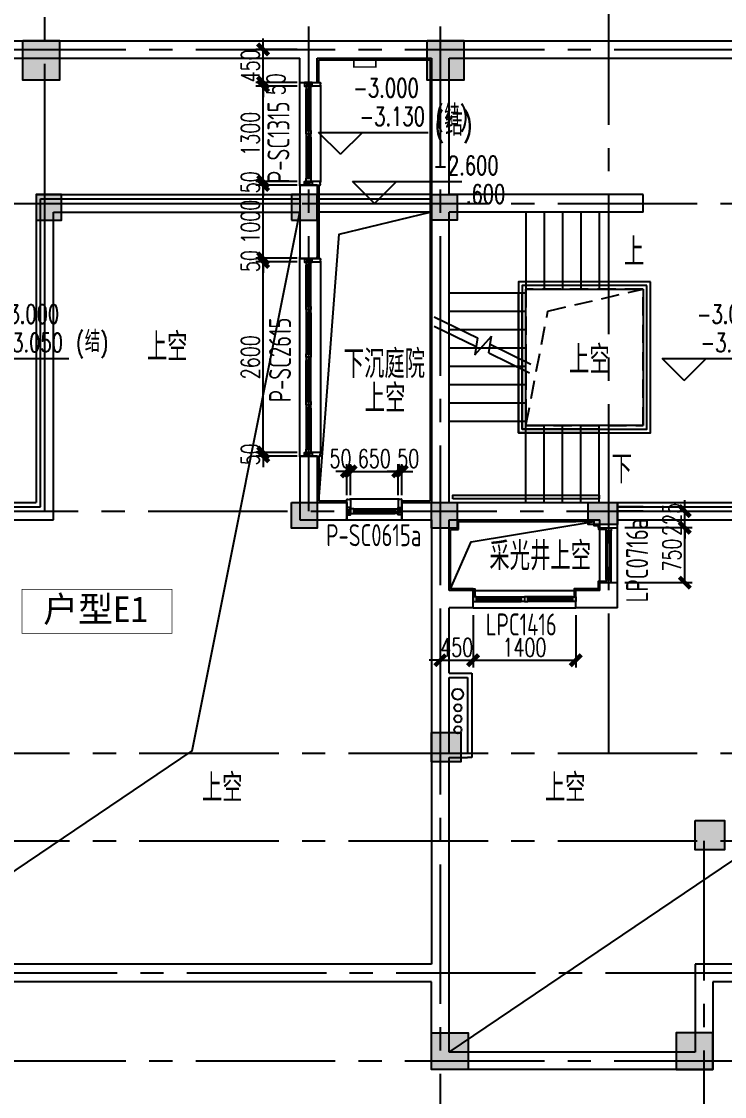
# Model space of a CAD drawing. Extents: x 296441 to 853063, y 459050 to 1117990.
# Drawn here: x 652780 to 662380, y 804051 to 818719 of the extents above; entities that cross this region are included whole.
import ezdxf
from ezdxf.enums import TextEntityAlignment as Align

# ---------------------------------------------------------------- set-up
doc = ezdxf.new("R2010")
doc.units = 0
doc.header["$LTSCALE"] = 1000
for name, pattern in [('14-GRID$0$CENTER2', [28.575, 19.05, -3.175, 3.175, -3.175]), ('dianti-BM01$0$HIDDEN', [0.375, 0.25, -0.125]), ('E1-BM01$0$HIDDEN', [0.375, 0.25, -0.125])]:
    doc.linetypes.add(name, pattern=pattern)
for name, color, linetype in [('0-COL', 50, 'Continuous'), ('0-COL-H1', 170, 'Continuous'), ('14-GRID$0$G-GRID', 9, '14-GRID$0$CENTER2'), ('14-name$0$A-ANNO-IDEN', 2, 'Continuous'), ('20-BM01-P$0$G-XREF', 2, 'Continuous'), ('dianti-BM01$0$A-ANNO-SYMB', 6, 'Continuous'), ('dianti-BM01$0$A-HOLE', 211, 'Continuous'), ('dianti-BM01$0$A-HRAL', 5, 'Continuous'), ('dianti-BM01$0$A-STRS', 4, 'Continuous'), ('DIM_ELEV', 3, 'Continuous'), ('DIM_SYMB', 3, 'Continuous'), ('DZ-PLAN-MAIN-FL01$0$A-WIND-IDEN', 33, 'Continuous'), ('DZ-TEXT-FL01$0$A-ROOM-IDEN', 4, 'Continuous'), ('E1-BM01$0$A-ANNO-SYMB', 6, 'Continuous'), ('E1-BM01$0$A-HOLE', 211, 'Continuous'), ('E1-BM01$0$A-HRAL', 5, 'Continuous'), ('E1-BM01$0$A-OVLK', 140, 'Continuous'), ('E1-BM01$0$A-SECT-WIND', 155, 'Continuous'), ('E1-BM01$0$A-SECT-WOOD', 17, 'Continuous'), ('E1-BM01$0$A-WALL', 1, 'Continuous'), ('E1-BM01$0$A-WALL-FNSH', 6, 'Continuous'), ('E1-BM01$0$G-XREF', 2, 'Continuous'), ('E1-BS01-18-19$0$A-OVLK', 140, 'Continuous'), ('E1-BS01-18-19$0$A-SECT-WIND', 155, 'Continuous'), ('E1-BS01-18-19$0$A-SECT-WOOD', 17, 'Continuous'), ('E1-BS01-18-19$0$A-WALL-FNSH', 6, 'Continuous'), ('menchuangtao1$0$A-DETL-STONE', 42, 'Continuous'), ('menchuangtao1$0$A-WALL', 1, 'Continuous'), ('menchuangtao1$0$A_CUR_FRAME', 112, 'Continuous'), ('PUB_DIM', 3, 'Continuous'), ('PUB_TEXT', 7, 'Continuous'), ('WALL', 242, 'Continuous'), ('WALL-TYPE-D-2$0$A-ELEV-MEDM-HEVY', 2, 'Continuous'), ('ZT1_Dim---标注---PM、LM、DY、JD', 252, 'Continuous')]:
    doc.layers.add(name, color=color, linetype=linetype)
doc.layers.add('E1-BS01-18-19$0$ENTR-DETL-P$0$A-ANNO-NPLT', color=215, linetype='Continuous', plot=False)
doc.layers.add('noprint', color=215, linetype='Continuous', plot=False)
doc.styles.add('14-name$0$GOA_03_黑体_1.00', font='simhei.ttf')
doc.styles.add('14-name$0$GOA_04_COMPLEX_1.00', font='complex.shx')
doc.styles.add('_TCH_DIM', font='SIMPLEX', dxfattribs={"bigfont": 'GBCBIG'})
doc.styles.get("Standard").update_dxf_attribs({"font": 'gbenor.shx', "bigfont": 'gbcbig.shx'})
doc.styles.add('ZT-DIMSTYLE', font='ROMANS.shx', dxfattribs={"width": 0.7, "bigfont": 'CHINESE.shx'})
doc.dimstyles.new('ZT-DIM100', dxfattribs={"dimscale": 100, "dimtxt": 2.5, "dimasz": 1.5, "dimexe": 1, "dimexo": 1, "dimgap": 0.5, "dimtad": 1, "dimdec": 0, "dimdsep": 46, "dimtxsty": 'ZT-DIMSTYLE', "dimblk": 'ARCHTICK', "dimcen": 2.5, "dimclrd": 175, "dimclre": 175, "dimclrt": 7, "dimazin": 2, "dimtfac": 1, "dimtix": 1, "dimtmove": 2, "dimatfit": 3, "dimfxl": 0, "dimarcsym": 0})

# ---------------------------------------------------------------- blocks, each defined once
blk = doc.blocks.new('menchuangtao1')
at = {"layer": 'menchuangtao1$0$A-DETL-STONE'}
blk.add_lwpolyline([(-10, -52), (-10, -159, -0.471625), (-15, -162, -0.528396), (-19, -165, 0.241692), (-51, -165, -0.528396), (-55, -162, -0.471625), (-60, -159), (-60, -52)], format="xyb", close=True, dxfattribs=at)
at = {"layer": 'menchuangtao1$0$A-WALL'}
for p, q in [((-10, 120), (-10, -120)), ((-10, 120), (10, 120)), ((-10, -120), (10, -120))]:
    blk.add_line(p, q, dxfattribs=at)
at = {"layer": 'menchuangtao1$0$A_CUR_FRAME'}
for p, q in [((-60, -52), (-10, 52)), ((-60, 52), (-10, -52))]:
    blk.add_line(p, q, dxfattribs=at)
blk.add_lwpolyline([(-10, -52), (-10, 52), (-60, 52), (-60, -52)], close=True, dxfattribs=at)
blk = doc.blocks.new('*U1877')
at = {"layer": 'E1-BM01$0$A-SECT-WIND'}
for p, q in [((45, 32.5), (605, 32.5)), ((60, 15), (590, 15)), ((45, -32.5), (605, -32.5)), ((60, -15), (590, -15))]:
    blk.add_line(p, q, dxfattribs=at)
at = {"layer": 'E1-BM01$0$A-SECT-WOOD'}
for points in [[(0, 32.5), (45, 32.5), (45, -32.5), (0, -32.5)], [(60, 15), (60, -15), (45, -15), (45, 15)], [(590, 15), (590, -15), (605, -15), (605, 15)], [(650, 32.5), (605, 32.5), (605, -32.5), (650, -32.5)]]:
    blk.add_lwpolyline(points, close=True, dxfattribs=at)
blk = doc.blocks.new('*U1878')
at = {"layer": 'E1-BS01-18-19$0$A-SECT-WIND'}
for p, q in [((45, 32.5), (655, 32.5)), ((60, 15), (640, 15)), ((45, -32.5), (655, -32.5)), ((60, -15), (640, -15))]:
    blk.add_line(p, q, dxfattribs=at)
at = {"layer": 'E1-BS01-18-19$0$A-SECT-WOOD'}
for points in [[(0, 32.5), (45, 32.5), (45, -32.5), (0, -32.5)], [(60, 15), (60, -15), (45, -15), (45, 15)], [(640, 15), (640, -15), (655, -15), (655, 15)], [(700, 32.5), (655, 32.5), (655, -32.5), (700, -32.5)]]:
    blk.add_lwpolyline(points, close=True, dxfattribs=at)
blk = doc.blocks.new('*U432')
at = {"layer": 'E1-BS01-18-19$0$A-SECT-WIND'}
for p, q in [((45, 32.5), (705, 32.5)), ((60, 15), (690, 15)), ((45, -32.5), (705, -32.5)), ((60, -15), (690, -15))]:
    blk.add_line(p, q, dxfattribs=at)
at = {"layer": 'E1-BS01-18-19$0$A-SECT-WOOD'}
for points in [[(0, 32.5), (45, 32.5), (45, -32.5), (0, -32.5)], [(60, 15), (60, -15), (45, -15), (45, 15)], [(690, 15), (690, -15), (705, -15), (705, 15)], [(750, 32.5), (705, 32.5), (705, -32.5), (750, -32.5)]]:
    blk.add_lwpolyline(points, close=True, dxfattribs=at)
blk = doc.blocks.new('16#地下夹层')
at = {"layer": 'dianti-BM01$0$A-ANNO-SYMB'}
for p, q in [((-82, 10154), (507, 9865)), ((-82, 10026), (489, 9746)), ((472, 9632), (698, 9888)), ((507, 9865), (472, 9632)), ((664, 9660), (698, 9888)), ((682, 9779), (1238, 9506)), ((664, 9660), (1220, 9387))]:
    blk.add_line(p, q, dxfattribs=at)
at = {"layer": 'dianti-BM01$0$A-HOLE', "linetype": 'dianti-BM01$0$HIDDEN'}
blk.add_lwpolyline([(2770, 10530), (1170, 10530), (1170, 8670), (2770, 8670)], close=True, dxfattribs=at)
blk.add_lwpolyline([(1170, 8670), (1470, 10230), (2770, 10530)], dxfattribs=at)
at = {"layer": 'dianti-BM01$0$A-HRAL'}
for points in [[(2870, 10630), (1070, 10630), (1070, 8570), (2870, 8570)], [(2820, 10580), (1120, 10580), (1120, 8620), (2820, 8620)]]:
    blk.add_lwpolyline(points, close=True, dxfattribs=at)
for points in [[(2170, 8570), (1070, 8570), (1070, 10460)], [(2170, 8620), (1120, 8620), (1120, 10460)], [(170, 7670), (170, 7720), (2170, 7720), (2170, 7670), (170, 7670)]]:
    blk.add_lwpolyline(points, dxfattribs=at)
at = {"layer": 'dianti-BM01$0$A-STRS', "ltscale": 0.1}
for p, q in [((1170, 11580), (1170, 10530)), ((1420, 11580), (1420, 10530)), ((1670, 11580), (1670, 10530)), ((1920, 11580), (1920, 10530)), ((2170, 11580), (2170, 10530)), ((1170, 10475), (120, 10475)), ((1170, 10225), (120, 10225)), ((1170, 9975), (120, 9975)), ((1170, 9725), (120, 9725)), ((1170, 9475), (120, 9475)), ((1170, 9225), (120, 9225)), ((1170, 8975), (120, 8975)), ((1170, 8725), (120, 8725)), ((1170, 7620), (1170, 8670)), ((1420, 7620), (1420, 8670)), ((1670, 7620), (1670, 8670)), ((1920, 7620), (1920, 8670)), ((2170, 7620), (2170, 8670))]:
    blk.add_line(p, q, dxfattribs=at)
blk.add_lwpolyline([(2170, 8670), (1170, 8670), (1170, 10460)], dxfattribs=at)
at = {"layer": 'DIM_SYMB'}
for points in [[(2418, 11055, 0, 0, 0), (645, 11055, 0, 0, 0), (645, 10275, 80, 0, 0), (645, 9975, 0, 0, 0)], [(2170, 8145, 0, 0, 0), (645, 8145, 0, 0, 0), (645, 9175, 80, 0, 0), (645, 9475, 0, 0, 0)]]:
    blk.add_lwpolyline(points, format="xyseb", dxfattribs=at)
at = {"layer": 'E1-BM01$0$A-ANNO-SYMB'}
for p, q in [((-82, 10154), (507, 9865)), ((-82, 10026), (489, 9746)), ((472, 9632), (698, 9888)), ((507, 9865), (472, 9632)), ((664, 9660), (698, 9888)), ((682, 9779), (1238, 9506)), ((664, 9660), (1220, 9387))]:
    blk.add_line(p, q, dxfattribs=at)
at = {"layer": 'E1-BM01$0$A-HOLE'}
for points in [[(120, 120), (6211, 4229), (7680, 11580)], [(7940, 7640), (8220, 11280), (9460, 11580)], [(140, 6440), (420, 7080), (2100, 7360)]]:
    blk.add_lwpolyline(points, dxfattribs=at)
at = {"layer": 'E1-BM01$0$A-HRAL'}
for p, q in [((4140, 7560), (4140, 11760)), ((4140, 11760), (7684, 11760)), ((4200, 11700), (7684, 11700)), ((4200, 7500), (4200, 11700)), ((2420, 7560), (4140, 7560)), ((2770, 7560), (2420, 7560)), ((2770, 7500), (2420, 7500)), ((2420, 7500), (4200, 7500))]:
    blk.add_line(p, q, dxfattribs=at)
for points in [[(7920, 11760), (9480, 11760)], [(7920, 11700), (9480, 11700)]]:
    blk.add_lwpolyline(points, dxfattribs=at)
at = {"layer": 'E1-BM01$0$A-OVLK'}
for p, q in [((7680, 11940), (7680, 13360)), ((7965, 13308), (7965, 11992)), ((4080, 11820), (4080, 7620)), ((4080, 11820), (7684, 11820)), ((4320, 11580), (7684, 11580)), ((4320, 7380), (4320, 11580)), ((7680, 8240), (7680, 10960)), ((7965, 10908), (7965, 8292)), ((9033, 7665), (8367, 7665)), ((2420, 7380), (4320, 7380)), ((8315, 7380), (9085, 7380))]:
    blk.add_line(p, q, dxfattribs=at)
at = {"layer": 'E1-BM01$0$A-OVLK', "linetype": 'E1-BM01$0$HIDDEN', "ltscale": 10}
for p, q in [((1170, 8670), (1170, 10530)), ((1170, 10530), (2770, 10530)), ((2770, 10530), (2770, 9050)), ((2770, 9050), (2770, 8670)), ((2770, 8670), (1170, 8670))]:
    blk.add_line(p, q, dxfattribs=at)
at = {"layer": 'E1-BM01$0$A-OVLK'}
for points in [[(9480, 11820), (7920, 11820)], [(9480, 11580), (7920, 11580)], [(2420, 7620), (4080, 7620)]]:
    blk.add_lwpolyline(points, dxfattribs=at)
at = {"layer": 'E1-BM01$0$A-WALL'}
for p, q in [((0, 13920), (9600, 13920)), ((120, 13680), (7680, 13680)), ((120, 11820), (120, 13680)), ((7920, 13680), (9480, 13680)), ((9480, 13680), (9480, 7620)), ((120, 7620), (120, 11580)), ((120, 6420), (120, 7380)), ((9480, 7380), (9480, 1320)), ((120, 5290), (120, 6180)), ((120, 4200), (120, 5230)), ((120, 120), (120, 4140)), ((9480, 1320), (3480, 1320)), ((3480, 1320), (3480, 120)), ((9480, 1320), (8910, 1320)), ((-120, -120), (-120, 1080)), ((9480, 1080), (3720, 1080)), ((3720, 1080), (3720, -120)), ((3480, 120), (120, 120)), ((3720, -120), (-120, -120))]:
    blk.add_line(p, q, dxfattribs=at)
at = {"layer": 'E1-BM01$0$A-WALL-FNSH'}
for p, q in [((7940, 13660), (9460, 13660)), ((7940, 13350), (7940, 13660)), ((7940, 13660), (9460, 13660)), ((9460, 13660), (9460, 7640)), ((9460, 13660), (9460, 7640)), ((7940, 11950), (7940, 10950)), ((7940, 8250), (7940, 7640)), ((7940, 7640), (8325, 7640)), ((9075, 7640), (9460, 7640)), ((250, 7250), (250, 7360)), ((250, 7360), (1850, 7360)), ((140, 6440), (140, 7250)), ((140, 7250), (250, 7250)), ((2160, 7275), (2160, 7300)), ((2160, 6440), (2160, 6525)), ((450, 6440), (140, 6440)), ((2160, 6440), (1850, 6440))]:
    blk.add_line(p, q, dxfattribs=at)
blk.add_lwpolyline([(2160, 7275), (2160, 7300), (2100, 7300), (2100, 7360), (1850, 7360)], dxfattribs=at)
at = {"layer": 'E1-BM01$0$G-XREF', "const_width": 20}
blk.add_lwpolyline([(8420, 13660), (8420, 13560), (8720, 13560), (8720, 13660)], dxfattribs=at)
at = {"layer": 'E1-BS01-18-19$0$A-OVLK'}
for p, q in [((2180, 6515), (2180, 7285)), ((2420, 6515), (2420, 7285)), ((450, 6420), (1850, 6420)), ((450, 6180), (1850, 6180))]:
    blk.add_line(p, q, dxfattribs=at)
at = {"layer": 'E1-BS01-18-19$0$A-WALL-FNSH'}
for points in [[(2160, 7275), (2160, 7255), (2268, 7255)], [(2160, 6525), (2160, 6545), (2268, 6545)], [(450, 6440), (470, 6440), (470, 6333)], [(1850, 6440), (1830, 6440), (1830, 6333)]]:
    blk.add_lwpolyline(points, dxfattribs=at)
at = {"layer": 'E1-BS01-18-19$0$ENTR-DETL-P$0$A-ANNO-NPLT'}
for centre, radius in [((239, 5003), 75), ((241, 4817), 50), ((241, 4667), 50), ((241, 4517), 50)]:
    blk.add_circle(centre, radius, dxfattribs=at)
at = {"layer": 'WALL'}
for p, q in [((7680, 13350), (7680, 13680)), ((7920, 13350), (7920, 13680)), ((7680, 13350), (7920, 13350)), ((7680, 11950), (7680, 10950)), ((7920, 11950), (7680, 11950)), ((7920, 11950), (7920, 10950)), ((2770, 11820), (120, 11820)), ((2770, 11580), (2770, 11820)), ((2770, 11580), (120, 11580)), ((7920, 10950), (7680, 10950)), ((7680, 8250), (7680, 7380)), ((7920, 8250), (7680, 8250)), ((7920, 8250), (7920, 7620)), ((120, 7620), (450, 7620)), ((450, 7620), (1850, 7620)), ((1850, 7620), (2420, 7620)), ((2420, 7275), (2420, 7620)), ((7920, 7620), (8325, 7620)), ((8325, 7620), (8325, 7380)), ((9075, 7620), (9480, 7620)), ((9075, 7620), (9075, 7380)), ((120, 7380), (450, 7380)), ((450, 7380), (1850, 7380)), ((1850, 7380), (2180, 7380)), ((2180, 7275), (2180, 7380)), ((7680, 7380), (8325, 7380)), ((9075, 7380), (9480, 7380)), ((2180, 7275), (2420, 7275)), ((2180, 6420), (2180, 6525)), ((2180, 6525), (2420, 6525)), ((2420, 6180), (2420, 6525)), ((450, 6420), (120, 6420)), ((450, 6180), (450, 6420)), ((2180, 6420), (1850, 6420)), ((1850, 6180), (1850, 6420)), ((450, 6180), (120, 6180)), ((2420, 6180), (1850, 6180)), ((120, 5290), (430, 5290)), ((430, 5290), (430, 4170)), ((120, 5230), (370, 5230)), ((370, 5230), (370, 4200)), ((120, 4200), (370, 4200)), ((120, 4140), (370, 4140)), ((370, 4140), (370, 4140)), ((430, 4140), (370, 4140)), ((430, 4170), (430, 4140))]:
    blk.add_line(p, q, dxfattribs=at)
at = {"extrusion": (0, 0, -1), "xscale": -1, "zscale": -1}
for name, p, rotation in [('*U1877', (-7800, 12650), 270), ('*U1877', (-7800, 10250), 270), ('*U1877', (-7800, 8950), 270), ('*U1878', (-1850, 6300), 180)]:
    blk.add_blockref(name, p, dxfattribs=dict(at, rotation=rotation))
at = {"xscale": -1}
for name, p, rotation in [('*U1877', (7800, 12650), 90), ('*U1877', (7800, 10250), 90), ('*U1877', (7800, 8950), 90), ('*U1877', (8375, 7500), 180), ('*U432', (2300, 6525), 270), ('*U1878', (450, 6300), 180)]:
    blk.add_blockref(name, p, dxfattribs=dict(at, rotation=rotation))
at = {"layer": 'E1-BM01$0$G-XREF', "extrusion": (0, 0, -1), "xscale": -1, "zscale": -1}
for p, rotation in [((-7800, 13360), 270), ((-7800, 10960), 270), ((-8315, 7500), 180)]:
    blk.add_blockref('menchuangtao1', p, dxfattribs=dict(at, rotation=rotation))
at = {"layer": 'E1-BM01$0$G-XREF', "xscale": -1}
for p, rotation in [((7800, 11940), 90), ((7800, 8240), 90), ((9085, 7500), 180)]:
    blk.add_blockref('menchuangtao1', p, dxfattribs=dict(at, rotation=rotation))
blk = doc.blocks.new('RRRC')
at = {"layer": 'DIM_ELEV'}
for p, q in [((867522, 170862), (867222, 171162)), ((867222, 171162), (868718, 171162)), ((867522, 170862), (867822, 171162)), ((867983, 170193), (867683, 170493)), ((867683, 170493), (869179, 170493)), ((867983, 170193), (868283, 170493)), ((862613, 167775), (862313, 168075)), ((862313, 168075), (863809, 168075)), ((862613, 167775), (862913, 168075))]:
    blk.add_line(p, q, dxfattribs=at)
at = {"layer": 'DZ-PLAN-MAIN-FL01$0$A-WIND-IDEN', "color": 2, "width": 0.8}
for s, p in [('P-SC1315', (866823, 170470)), ('P-SC2615', (866845, 167479))]:
    blk.add_text(s, height=300, rotation=90, dxfattribs=at).set_placement(p)
at = {"layer": 'DZ-PLAN-MAIN-FL01$0$A-WIND-IDEN', "width": 0.8}
blk.add_text('LPC0716a', height=300, rotation=90, dxfattribs=at).set_placement((862121, 164749))
at = {"layer": 'DZ-PLAN-MAIN-FL01$0$A-WIND-IDEN', "color": 2, "width": 0.8}
blk.add_text('P-SC0615a', height=300, dxfattribs=at).set_placement((867325, 165515))
at = {"layer": 'DZ-PLAN-MAIN-FL01$0$A-WIND-IDEN', "width": 0.8}
blk.add_text('LPC1416', height=300, dxfattribs=at).set_placement((859904, 164297))
at = {"layer": 'DZ-TEXT-FL01$0$A-ROOM-IDEN', "style": '_TCH_DIM'}
for s, height, p in [('上', 386, (861790, 169338)), ('上空', 385.8, (864876, 168042)), ('下沉庭院', 385.8, (867564, 167808)), ('下', 386, (861622, 166374)), ('采光井上空', 385.8, (859953, 165188)), ('上空', 385.8, (860711, 162025)), ('上空', 385.8, (865627, 162025))]:
    blk.add_text(s, height=height, dxfattribs=at).set_placement(p)
at = {"layer": 'DZ-TEXT-FL01$0$A-ROOM-IDEN'}
blk.add_text('上空', height=385.8, dxfattribs=at).set_placement((861040, 167867))
at = {"layer": 'PUB_TEXT', "style": '_TCH_DIM', "width": 0.705882}
for s, p in [('-3.000', (867694, 171642)), ('-3.130', (867779, 171252)), ('(', (868818, 171252)), (')', (869149, 171252)), ('-2.600', (868785, 170583)), ('.600', (869231, 170193)), ('-3.000', (862785, 168555)), ('-3.050', (862836, 168165)), ('(', (863909, 168165)), (')', (864240, 168165))]:
    blk.add_text(s, height=255, dxfattribs=at).set_placement(p)
at = {"layer": 'PUB_TEXT', "style": '_TCH_DIM'}
for p in [(868938, 171252), (864029, 168165)]:
    blk.add_text('结', height=289, dxfattribs=at).set_placement(p)
blk = doc.blocks.new('*U2129')
at = {"const_width": 10}
blk.add_lwpolyline([(-1025, 0), (1025, 0), (1025, -600), (-1025, -600)], close=True, dxfattribs=at)
at = {"style": '14-name$0$GOA_04_COMPLEX_1.00', "width": 0.8}
blk.add_attdef('房间编号', text='', height=300, dxfattribs=at).set_placement((-532, -481), align=Align.CENTER)
blk = doc.blocks.new('WERC')
at = {"layer": 'dianti-BM01$0$A-ANNO-SYMB'}
for p, q in [((801537, -439605), (802125, -439893)), ((801537, -439733), (802108, -440012))]:
    blk.add_line(p, q, dxfattribs=at)
at = {"layer": '14-name$0$A-ANNO-IDEN'}
ref = blk.add_blockref('*U2129', (796931, -443324), dxfattribs=dict(at, xscale=-1))
ref.add_attrib('房间编号', '户型E1', dxfattribs={"layer": '0', "height": 350, "style": '14-name$0$GOA_03_黑体_1.00'}).set_placement((796912, -443770), align=Align.CENTER)
blk = doc.blocks.new('20B夹层柱子')
at = {"layer": '0-COL'}
for points in [[(1225585, -435838), (1226085, -435838), (1226085, -436378), (1225585, -436378)], [(1231105, -435838), (1231605, -435838), (1231605, -436378), (1231105, -436378)], [(1231165, -445278), (1231565, -445278), (1231565, -445678), (1231165, -445678)]]:
    blk.add_lwpolyline(points, close=True, dxfattribs=at)
at = {"layer": '0-COL', "color": 6}
for points in [[(1225765, -438288), (1226115, -438288), (1226115, -437938), (1225765, -437938)], [(1229255, -438288), (1229605, -438288), (1229605, -437938), (1229255, -437938)], [(1231165, -437938), (1231515, -437938), (1231515, -438288), (1231165, -438288)], [(1229255, -442138), (1229605, -442138), (1229605, -442488), (1229255, -442488)], [(1231165, -442138), (1231515, -442138), (1231515, -442488), (1231165, -442488)]]:
    blk.add_lwpolyline(points, close=True, dxfattribs=at)
at = {"layer": '0-COL', "color": 6, "elevation": 0}
for points in [[(1231165, -437938), (1231515, -437938), (1231515, -438288), (1231165, -438288)], [(1231165, -442138), (1231515, -442138), (1231515, -442488), (1231165, -442488)]]:
    blk.add_lwpolyline(points, close=True, dxfattribs=at)
at = {"layer": '0-COL', "elevation": 0}
for points in [[(1233305, -442138), (1233705, -442138), (1233705, -442438), (1233305, -442438)], [(1231165, -445278), (1231565, -445278), (1231565, -445678), (1231165, -445678)], [(1234765, -446478), (1235165, -446478), (1235165, -446878), (1234765, -446878)], [(1231405, -449378), (1231405, -449378), (1231665, -449378), (1231665, -449878), (1231165, -449878), (1231165, -449378)], [(1234765, -449378), (1234765, -449378), (1234505, -449378), (1234505, -449878), (1235005, -449878), (1235005, -449378)]]:
    blk.add_lwpolyline(points, close=True, dxfattribs=at)
at = {"layer": '0-COL-H1', "color": 254}
for points in [[(1226085, -436378), (1226085, -435838), (1225585, -436378), (1225585, -435838)], [(1231605, -436378), (1231605, -435838), (1231105, -436378), (1231105, -435838)], [(1226115, -437938), (1226115, -438288), (1225765, -437938), (1225765, -438288)], [(1229605, -437938), (1229605, -438288), (1229255, -437938), (1229255, -438288)], [(1231515, -438288), (1231515, -437938), (1231165, -438288), (1231165, -437938)], [(1231515, -438288, 0), (1231515, -437938, 0), (1231165, -438288, 0), (1231165, -437938, 0)], [(1229605, -442488), (1229605, -442138), (1229255, -442488), (1229255, -442138)], [(1231515, -442488), (1231515, -442138), (1231165, -442488), (1231165, -442138)], [(1231515, -442488, 0), (1231515, -442138, 0), (1231165, -442488, 0), (1231165, -442138, 0)], [(1233705, -442438, 0), (1233705, -442138, 0), (1233305, -442438, 0), (1233305, -442138, 0)], [(1231565, -445678), (1231565, -445278), (1231165, -445678), (1231165, -445278)], [(1231565, -445678, 0), (1231565, -445278, 0), (1231165, -445678, 0), (1231165, -445278, 0)], [(1235165, -446878, 0), (1235165, -446478, 0), (1234765, -446878, 0), (1234765, -446478, 0)], [(1231405, -449378, 0), (1231165, -449378, 0), (1231405, -449378, 0), (1231165, -449878, 0)], [(1231405, -449378, 0), (1231165, -449878, 0), (1231665, -449378, 0), (1231665, -449878, 0)], [(1234765, -449378, 0), (1235005, -449878, 0), (1234505, -449378, 0), (1234505, -449878, 0)], [(1234765, -449378, 0), (1235005, -449378, 0), (1234765, -449378, 0), (1235005, -449878, 0)]]:
    blk.add_solid(points, dxfattribs=at)
blk = doc.blocks.new('_ArchTick')
at = {"color": 0, "linetype": 'ByBlock', "const_width": 0.4}
blk.add_lwpolyline([(-0.5, -0.5), (0.5, 0.5)], dxfattribs=at)
blk = doc.blocks.new('*D1958')
at = {"layer": 'Defpoints', "color": 0, "ltscale": 1000, "transparency": 16777216}
for p in [(658948, 810718), (660348, 810718), (660348, 810004)]:
    blk.add_point(p, dxfattribs=at)
at = {"layer": 'ZT1_Dim---标注---PM、LM、DY、JD', "color": 175, "linetype": 'ByBlock', "lineweight": -2, "ltscale": 1000, "transparency": 16777216}
for p, q in [((658948, 810618), (658948, 809904)), ((660348, 810618), (660348, 809904)), ((658948, 810004), (660348, 810004))]:
    blk.add_line(p, q, dxfattribs=at)
at = {"layer": 'ZT1_Dim---标注---PM、LM、DY、JD', "color": 175, "lineweight": -2, "ltscale": 1000, "transparency": 16777216, "xscale": 150, "yscale": 150, "zscale": 150, "rotation": 180}
blk.add_blockref('_ArchTick', (658948, 810004), dxfattribs=at)
at = {"layer": 'ZT1_Dim---标注---PM、LM、DY、JD', "color": 175, "lineweight": -2, "ltscale": 1000, "transparency": 16777216, "xscale": 150, "yscale": 150, "zscale": 150}
blk.add_blockref('_ArchTick', (660348, 810004), dxfattribs=at)
at = {"layer": 'ZT1_Dim---标注---PM、LM、DY、JD', "color": 7, "ltscale": 1000, "transparency": 16777216, "insert": (659648, 810179), "char_height": 250, "attachment_point": 5, "style": 'ZT-DIMSTYLE'}
blk.add_mtext('1400', dxfattribs=at)
blk = doc.blocks.new('*D1959')
at = {"layer": 'Defpoints', "color": 0, "ltscale": 1000, "transparency": 16777216}
for p in [(658498, 810718), (658948, 810718), (658948, 810004)]:
    blk.add_point(p, dxfattribs=at)
at = {"layer": 'ZT1_Dim---标注---PM、LM、DY、JD', "color": 175, "linetype": 'ByBlock', "lineweight": -2, "ltscale": 1000, "transparency": 16777216}
for p, q in [((658498, 810618), (658498, 809904)), ((658948, 810618), (658948, 809904)), ((658498, 810004), (658348, 810004)), ((658498, 810004), (658948, 810004)), ((658948, 810004), (659098, 810004))]:
    blk.add_line(p, q, dxfattribs=at)
at = {"layer": 'ZT1_Dim---标注---PM、LM、DY、JD', "color": 175, "lineweight": -2, "ltscale": 1000, "transparency": 16777216, "xscale": 150, "yscale": 150, "zscale": 150}
blk.add_blockref('_ArchTick', (658498, 810004), dxfattribs=at)
at = {"layer": 'ZT1_Dim---标注---PM、LM、DY、JD', "color": 175, "lineweight": -2, "ltscale": 1000, "transparency": 16777216, "xscale": 150, "yscale": 150, "zscale": 150, "rotation": 180}
blk.add_blockref('_ArchTick', (658948, 810004), dxfattribs=at)
at = {"layer": 'ZT1_Dim---标注---PM、LM、DY、JD', "color": 7, "ltscale": 1000, "transparency": 16777216, "insert": (658723, 810179), "char_height": 250, "attachment_point": 5, "style": 'ZT-DIMSTYLE'}
blk.add_mtext('450', dxfattribs=at)
blk = doc.blocks.new('*D1960')
at = {"layer": 'Defpoints', "color": 0, "ltscale": 1000, "transparency": 16777216}
for p in [(660918, 812038), (661837, 812038), (660918, 811813)]:
    blk.add_point(p, dxfattribs=at)
at = {"layer": 'ZT1_Dim---标注---PM、LM、DY、JD', "color": 175, "linetype": 'ByBlock', "lineweight": -2, "ltscale": 1000, "transparency": 16777216}
for p, q in [((661837, 812038), (661837, 812188)), ((661018, 812038), (661937, 812038)), ((661837, 811813), (661837, 812038)), ((661018, 811813), (661937, 811813)), ((661837, 811813), (661837, 811663))]:
    blk.add_line(p, q, dxfattribs=at)
at = {"layer": 'ZT1_Dim---标注---PM、LM、DY、JD', "color": 175, "lineweight": -2, "ltscale": 1000, "transparency": 16777216, "xscale": 150, "yscale": 150, "zscale": 150}
for p, rotation in [((661837, 812038), 270), ((661837, 811813), 90)]:
    blk.add_blockref('_ArchTick', p, dxfattribs=dict(at, rotation=rotation))
at = {"layer": 'ZT1_Dim---标注---PM、LM、DY、JD', "color": 7, "ltscale": 1000, "transparency": 16777216, "insert": (661662, 811925), "char_height": 250, "attachment_point": 5, "rotation": 90, "style": 'ZT-DIMSTYLE'}
blk.add_mtext('225', dxfattribs=at)
blk = doc.blocks.new('*D1961')
at = {"layer": 'Defpoints', "color": 0, "ltscale": 1000, "transparency": 16777216}
for p in [(660918, 811813), (661837, 811813), (660918, 811063)]:
    blk.add_point(p, dxfattribs=at)
at = {"layer": 'ZT1_Dim---标注---PM、LM、DY、JD', "color": 175, "linetype": 'ByBlock', "lineweight": -2, "ltscale": 1000, "transparency": 16777216}
for p, q in [((661018, 811813), (661937, 811813)), ((661837, 811063), (661837, 811813)), ((661018, 811063), (661937, 811063))]:
    blk.add_line(p, q, dxfattribs=at)
at = {"layer": 'ZT1_Dim---标注---PM、LM、DY、JD', "color": 175, "lineweight": -2, "ltscale": 1000, "transparency": 16777216, "xscale": 150, "yscale": 150, "zscale": 150}
for p, rotation in [((661837, 811813), 90), ((661837, 811063), 270)]:
    blk.add_blockref('_ArchTick', p, dxfattribs=dict(at, rotation=rotation))
at = {"layer": 'ZT1_Dim---标注---PM、LM、DY、JD', "color": 7, "ltscale": 1000, "transparency": 16777216, "insert": (661662, 811438), "char_height": 250, "attachment_point": 5, "rotation": 90, "style": 'ZT-DIMSTYLE'}
blk.add_mtext('750', dxfattribs=at)
blk = doc.blocks.new('*D1970')
at = {"layer": 'Defpoints', "color": 0, "ltscale": 1000, "transparency": 16777216}
for p in [(636880, 818338), (637446, 818338), (637446, 817888)]:
    blk.add_point(p, dxfattribs=at)
at = {"layer": 'ZT1_Dim---标注---PM、LM、DY、JD', "color": 175, "linetype": 'ByBlock', "lineweight": -2, "ltscale": 1000, "transparency": 16777216}
for p, q in [((636880, 818338), (636880, 818488)), ((637346, 818338), (636780, 818338)), ((636880, 817888), (636880, 818338)), ((637346, 817888), (636780, 817888)), ((636880, 817888), (636880, 817738))]:
    blk.add_line(p, q, dxfattribs=at)
at = {"layer": 'ZT1_Dim---标注---PM、LM、DY、JD', "color": 175, "lineweight": -2, "ltscale": 1000, "transparency": 16777216, "xscale": 150, "yscale": 150, "zscale": 150}
for p, rotation in [((636880, 818338), 270), ((636880, 817888), 90)]:
    blk.add_blockref('_ArchTick', p, dxfattribs=dict(at, rotation=rotation))
at = {"layer": 'ZT1_Dim---标注---PM、LM、DY、JD', "color": 7, "ltscale": 1000, "transparency": 16777216, "insert": (636705, 818113), "char_height": 250, "attachment_point": 5, "rotation": 90, "style": 'ZT-DIMSTYLE'}
blk.add_mtext('450', dxfattribs=at)
blk = doc.blocks.new('*D1971')
at = {"layer": 'Defpoints', "color": 0, "ltscale": 1000, "transparency": 16777216}
for p in [(636880, 817888), (637446, 817888), (637446, 817838)]:
    blk.add_point(p, dxfattribs=at)
at = {"layer": 'ZT1_Dim---标注---PM、LM、DY、JD', "color": 175, "linetype": 'ByBlock', "lineweight": -2, "ltscale": 1000, "transparency": 16777216}
for p, q in [((636880, 817888), (636880, 818038)), ((637346, 817888), (636780, 817888)), ((637346, 817838), (636780, 817838)), ((636880, 817838), (636880, 817888)), ((636880, 817838), (636880, 817688))]:
    blk.add_line(p, q, dxfattribs=at)
at = {"layer": 'ZT1_Dim---标注---PM、LM、DY、JD', "color": 175, "lineweight": -2, "ltscale": 1000, "transparency": 16777216, "xscale": 150, "yscale": 150, "zscale": 150}
for p, rotation in [((636880, 817888), 270), ((636880, 817838), 90)]:
    blk.add_blockref('_ArchTick', p, dxfattribs=dict(at, rotation=rotation))
at = {"layer": 'ZT1_Dim---标注---PM、LM、DY、JD', "color": 7, "ltscale": 1000, "transparency": 16777216, "insert": (637055, 817863), "char_height": 250, "attachment_point": 5, "rotation": 90, "style": 'ZT-DIMSTYLE'}
blk.add_mtext('50', dxfattribs=at)
blk = doc.blocks.new('*D1972')
at = {"layer": 'Defpoints', "color": 0, "ltscale": 1000, "transparency": 16777216}
for p in [(636880, 817838), (637446, 817838), (637446, 816538)]:
    blk.add_point(p, dxfattribs=at)
at = {"layer": 'ZT1_Dim---标注---PM、LM、DY、JD', "color": 175, "linetype": 'ByBlock', "lineweight": -2, "ltscale": 1000, "transparency": 16777216}
for p, q in [((637346, 817838), (636780, 817838)), ((636880, 816538), (636880, 817838)), ((637346, 816538), (636780, 816538))]:
    blk.add_line(p, q, dxfattribs=at)
at = {"layer": 'ZT1_Dim---标注---PM、LM、DY、JD', "color": 175, "lineweight": -2, "ltscale": 1000, "transparency": 16777216, "xscale": 150, "yscale": 150, "zscale": 150}
for p, rotation in [((636880, 817838), 90), ((636880, 816538), 270)]:
    blk.add_blockref('_ArchTick', p, dxfattribs=dict(at, rotation=rotation))
at = {"layer": 'ZT1_Dim---标注---PM、LM、DY、JD', "color": 7, "ltscale": 1000, "transparency": 16777216, "insert": (636705, 817188), "char_height": 250, "attachment_point": 5, "rotation": 90, "style": 'ZT-DIMSTYLE'}
blk.add_mtext('1300', dxfattribs=at)
blk = doc.blocks.new('*D1973')
at = {"layer": 'Defpoints', "color": 0, "ltscale": 1000, "transparency": 16777216}
for p in [(636880, 816538), (637446, 816538), (637446, 816488)]:
    blk.add_point(p, dxfattribs=at)
at = {"layer": 'ZT1_Dim---标注---PM、LM、DY、JD', "color": 175, "linetype": 'ByBlock', "lineweight": -2, "ltscale": 1000, "transparency": 16777216}
for p, q in [((636880, 816538), (636880, 816688)), ((637346, 816538), (636780, 816538)), ((637346, 816488), (636780, 816488)), ((636880, 816488), (636880, 816538)), ((636880, 816488), (636880, 816338))]:
    blk.add_line(p, q, dxfattribs=at)
at = {"layer": 'ZT1_Dim---标注---PM、LM、DY、JD', "color": 175, "lineweight": -2, "ltscale": 1000, "transparency": 16777216, "xscale": 150, "yscale": 150, "zscale": 150}
for p, rotation in [((636880, 816538), 270), ((636880, 816488), 90)]:
    blk.add_blockref('_ArchTick', p, dxfattribs=dict(at, rotation=rotation))
at = {"layer": 'ZT1_Dim---标注---PM、LM、DY、JD', "color": 7, "ltscale": 1000, "transparency": 16777216, "insert": (636705, 816525), "char_height": 250, "attachment_point": 5, "rotation": 90, "style": 'ZT-DIMSTYLE'}
blk.add_mtext('50', dxfattribs=at)
blk = doc.blocks.new('*D1974')
at = {"layer": 'Defpoints', "color": 0, "ltscale": 1000, "transparency": 16777216}
for p in [(636880, 816488), (637446, 816488), (637446, 815488)]:
    blk.add_point(p, dxfattribs=at)
at = {"layer": 'ZT1_Dim---标注---PM、LM、DY、JD', "color": 175, "linetype": 'ByBlock', "lineweight": -2, "ltscale": 1000, "transparency": 16777216}
for p, q in [((637346, 816488), (636780, 816488)), ((636880, 815488), (636880, 816488)), ((637346, 815488), (636780, 815488))]:
    blk.add_line(p, q, dxfattribs=at)
at = {"layer": 'ZT1_Dim---标注---PM、LM、DY、JD', "color": 175, "lineweight": -2, "ltscale": 1000, "transparency": 16777216, "xscale": 150, "yscale": 150, "zscale": 150}
for p, rotation in [((636880, 816488), 90), ((636880, 815488), 270)]:
    blk.add_blockref('_ArchTick', p, dxfattribs=dict(at, rotation=rotation))
at = {"layer": 'ZT1_Dim---标注---PM、LM、DY、JD', "color": 7, "ltscale": 1000, "transparency": 16777216, "insert": (636705, 815988), "char_height": 250, "attachment_point": 5, "rotation": 90, "style": 'ZT-DIMSTYLE'}
blk.add_mtext('1000', dxfattribs=at)
blk = doc.blocks.new('*D1975')
at = {"layer": 'Defpoints', "color": 0, "ltscale": 1000, "transparency": 16777216}
for p in [(636880, 815488), (637446, 815488), (637446, 815438)]:
    blk.add_point(p, dxfattribs=at)
at = {"layer": 'ZT1_Dim---标注---PM、LM、DY、JD', "color": 175, "linetype": 'ByBlock', "lineweight": -2, "ltscale": 1000, "transparency": 16777216}
for p, q in [((636880, 815488), (636880, 815638)), ((637346, 815488), (636780, 815488)), ((637346, 815438), (636780, 815438)), ((636880, 815438), (636880, 815488)), ((636880, 815438), (636880, 815288))]:
    blk.add_line(p, q, dxfattribs=at)
at = {"layer": 'ZT1_Dim---标注---PM、LM、DY、JD', "color": 175, "lineweight": -2, "ltscale": 1000, "transparency": 16777216, "xscale": 150, "yscale": 150, "zscale": 150}
for p, rotation in [((636880, 815488), 270), ((636880, 815438), 90)]:
    blk.add_blockref('_ArchTick', p, dxfattribs=dict(at, rotation=rotation))
at = {"layer": 'ZT1_Dim---标注---PM、LM、DY、JD', "color": 7, "ltscale": 1000, "transparency": 16777216, "insert": (636705, 815450), "char_height": 250, "attachment_point": 5, "rotation": 90, "style": 'ZT-DIMSTYLE'}
blk.add_mtext('50', dxfattribs=at)
blk = doc.blocks.new('*D1976')
at = {"layer": 'Defpoints', "color": 0, "ltscale": 1000, "transparency": 16777216}
for p in [(636880, 815438), (637446, 815438), (637446, 812838)]:
    blk.add_point(p, dxfattribs=at)
at = {"layer": 'ZT1_Dim---标注---PM、LM、DY、JD', "color": 175, "linetype": 'ByBlock', "lineweight": -2, "ltscale": 1000, "transparency": 16777216}
for p, q in [((637346, 815438), (636780, 815438)), ((636880, 812838), (636880, 815438)), ((637346, 812838), (636780, 812838))]:
    blk.add_line(p, q, dxfattribs=at)
at = {"layer": 'ZT1_Dim---标注---PM、LM、DY、JD', "color": 175, "lineweight": -2, "ltscale": 1000, "transparency": 16777216, "xscale": 150, "yscale": 150, "zscale": 150}
for p, rotation in [((636880, 815438), 90), ((636880, 812838), 270)]:
    blk.add_blockref('_ArchTick', p, dxfattribs=dict(at, rotation=rotation))
at = {"layer": 'ZT1_Dim---标注---PM、LM、DY、JD', "color": 7, "ltscale": 1000, "transparency": 16777216, "insert": (636705, 814138), "char_height": 250, "attachment_point": 5, "rotation": 90, "style": 'ZT-DIMSTYLE'}
blk.add_mtext('2600', dxfattribs=at)
blk = doc.blocks.new('*D1977')
at = {"layer": 'Defpoints', "color": 0, "ltscale": 1000, "transparency": 16777216}
for p in [(636880, 812838), (637446, 812838), (637446, 812788)]:
    blk.add_point(p, dxfattribs=at)
at = {"layer": 'ZT1_Dim---标注---PM、LM、DY、JD', "color": 175, "linetype": 'ByBlock', "lineweight": -2, "ltscale": 1000, "transparency": 16777216}
for p, q in [((636880, 812838), (636880, 812988)), ((637346, 812838), (636780, 812838)), ((637346, 812788), (636780, 812788)), ((636880, 812788), (636880, 812838)), ((636880, 812788), (636880, 812638))]:
    blk.add_line(p, q, dxfattribs=at)
at = {"layer": 'ZT1_Dim---标注---PM、LM、DY、JD', "color": 175, "lineweight": -2, "ltscale": 1000, "transparency": 16777216, "xscale": 150, "yscale": 150, "zscale": 150}
for p, rotation in [((636880, 812838), 270), ((636880, 812788), 90)]:
    blk.add_blockref('_ArchTick', p, dxfattribs=dict(at, rotation=rotation))
at = {"layer": 'ZT1_Dim---标注---PM、LM、DY、JD', "color": 7, "ltscale": 1000, "transparency": 16777216, "insert": (636705, 812813), "char_height": 250, "attachment_point": 5, "rotation": 90, "style": 'ZT-DIMSTYLE'}
blk.add_mtext('50', dxfattribs=at)
blk = doc.blocks.new('*D1978')
at = {"layer": 'Defpoints', "color": 0, "ltscale": 1000, "transparency": 16777216}
for p in [(638773, 812581), (638723, 812158), (638773, 812158)]:
    blk.add_point(p, dxfattribs=at)
at = {"layer": 'ZT1_Dim---标注---PM、LM、DY、JD', "color": 175, "linetype": 'ByBlock', "lineweight": -2, "ltscale": 1000, "transparency": 16777216}
for p, q in [((638723, 812258), (638723, 812681)), ((638773, 812258), (638773, 812681)), ((638723, 812581), (638573, 812581)), ((638723, 812581), (638773, 812581)), ((638773, 812581), (638923, 812581))]:
    blk.add_line(p, q, dxfattribs=at)
at = {"layer": 'ZT1_Dim---标注---PM、LM、DY、JD', "color": 175, "lineweight": -2, "ltscale": 1000, "transparency": 16777216, "xscale": 150, "yscale": 150, "zscale": 150}
blk.add_blockref('_ArchTick', (638723, 812581), dxfattribs=at)
at = {"layer": 'ZT1_Dim---标注---PM、LM、DY、JD', "color": 175, "lineweight": -2, "ltscale": 1000, "transparency": 16777216, "xscale": 150, "yscale": 150, "zscale": 150, "rotation": 180}
blk.add_blockref('_ArchTick', (638773, 812581), dxfattribs=at)
at = {"layer": 'ZT1_Dim---标注---PM、LM、DY、JD', "color": 7, "ltscale": 1000, "transparency": 16777216, "insert": (638861, 812756), "char_height": 250, "attachment_point": 5, "style": 'ZT-DIMSTYLE'}
blk.add_mtext('50', dxfattribs=at)
blk = doc.blocks.new('*D1979')
at = {"layer": 'Defpoints', "color": 0, "ltscale": 1000, "transparency": 16777216}
for p in [(638723, 812581), (638073, 812158), (638723, 812158)]:
    blk.add_point(p, dxfattribs=at)
at = {"layer": 'ZT1_Dim---标注---PM、LM、DY、JD', "color": 175, "linetype": 'ByBlock', "lineweight": -2, "ltscale": 1000, "transparency": 16777216}
for p, q in [((638073, 812258), (638073, 812681)), ((638723, 812258), (638723, 812681)), ((638073, 812581), (638723, 812581))]:
    blk.add_line(p, q, dxfattribs=at)
at = {"layer": 'ZT1_Dim---标注---PM、LM、DY、JD', "color": 175, "lineweight": -2, "ltscale": 1000, "transparency": 16777216, "xscale": 150, "yscale": 150, "zscale": 150, "rotation": 180}
blk.add_blockref('_ArchTick', (638073, 812581), dxfattribs=at)
at = {"layer": 'ZT1_Dim---标注---PM、LM、DY、JD', "color": 175, "lineweight": -2, "ltscale": 1000, "transparency": 16777216, "xscale": 150, "yscale": 150, "zscale": 150}
blk.add_blockref('_ArchTick', (638723, 812581), dxfattribs=at)
at = {"layer": 'ZT1_Dim---标注---PM、LM、DY、JD', "color": 7, "ltscale": 1000, "transparency": 16777216, "insert": (638398, 812756), "char_height": 250, "attachment_point": 5, "style": 'ZT-DIMSTYLE'}
blk.add_mtext('650', dxfattribs=at)
blk = doc.blocks.new('*D1980')
at = {"layer": 'Defpoints', "color": 0, "ltscale": 1000, "transparency": 16777216}
for p in [(638073, 812581), (638023, 812158), (638073, 812158)]:
    blk.add_point(p, dxfattribs=at)
at = {"layer": 'ZT1_Dim---标注---PM、LM、DY、JD', "color": 175, "linetype": 'ByBlock', "lineweight": -2, "ltscale": 1000, "transparency": 16777216}
for p, q in [((638023, 812258), (638023, 812681)), ((638073, 812258), (638073, 812681)), ((638023, 812581), (637873, 812581)), ((638023, 812581), (638073, 812581)), ((638073, 812581), (638223, 812581))]:
    blk.add_line(p, q, dxfattribs=at)
at = {"layer": 'ZT1_Dim---标注---PM、LM、DY、JD', "color": 175, "lineweight": -2, "ltscale": 1000, "transparency": 16777216, "xscale": 150, "yscale": 150, "zscale": 150}
blk.add_blockref('_ArchTick', (638023, 812581), dxfattribs=at)
at = {"layer": 'ZT1_Dim---标注---PM、LM、DY、JD', "color": 175, "lineweight": -2, "ltscale": 1000, "transparency": 16777216, "xscale": 150, "yscale": 150, "zscale": 150, "rotation": 180}
blk.add_blockref('_ArchTick', (638073, 812581), dxfattribs=at)
at = {"layer": 'ZT1_Dim---标注---PM、LM、DY、JD', "color": 7, "ltscale": 1000, "transparency": 16777216, "insert": (637936, 812756), "char_height": 250, "attachment_point": 5, "style": 'ZT-DIMSTYLE'}
blk.add_mtext('50', dxfattribs=at)
blk = doc.blocks.new('20200401083526')
at = {"layer": 'ZT1_Dim---标注---PM、LM、DY、JD', "ltscale": 1000}
for base, p1, p2, picture, middle in [((-618.7, 6300), (-52.5, 5850), (-52.5, 6300), '*D1970', (-793.7, 6075)), ((-618.7, 5800), (-52.5, 4500), (-52.5, 5800), '*D1972', (-793.7, 5150)), ((-618.7, 4450), (-52.5, 3450), (-52.5, 4450), '*D1974', (-793.7, 3950)), ((-618.7, 3400), (-52.5, 800), (-52.5, 3400), '*D1976', (-793.7, 2100)), ((-618.7, 800), (-52.5, 750), (-52.5, 800), '*D1977', (-793.7, 775))]:
    dim = blk.add_linear_dim(base=base, p1=p1, p2=p2, angle=90, dimstyle='ZT-DIM100', dxfattribs=at)
    dim.commit()
    dim.dimension.update_dxf_attribs({"geometry": picture, "text_midpoint": middle, "insert": (-637498.5, -812037.8)})
for base, p1, p2, picture, middle in [((-618.7, 5850), (-52.5, 5800), (-52.5, 5850), '*D1971', (-443.7, 5825)), ((-618.7, 4500), (-52.5, 4450), (-52.5, 4500), '*D1973', (-793.7, 4487.5)), ((-618.7, 3450), (-52.5, 3400), (-52.5, 3450), '*D1975', (-793.7, 3412.5))]:
    dim = blk.add_linear_dim(base=base, p1=p1, p2=p2, angle=90, dimstyle='ZT-DIM100', dxfattribs=at)
    dim.commit()
    dim.dimension.update_dxf_attribs({"geometry": picture, "text_midpoint": middle, "dimtype": 128, "insert": (-637498.5, -812037.8)})
for base, p1, p2, picture, middle in [((575, 543), (525, 120), (575, 120), '*D1980', (437.5, 718)), ((1275, 543), (1225, 120), (1275, 120), '*D1978', (1362.5, 718))]:
    dim = blk.add_linear_dim(base=base, p1=p1, p2=p2, dimstyle='ZT-DIM100', dxfattribs=at)
    dim.commit()
    dim.dimension.update_dxf_attribs({"geometry": picture, "text_midpoint": middle, "dimtype": 128, "insert": (-637498.5, -812037.8)})
dim = blk.add_linear_dim(base=(1225, 543), p1=(575, 120), p2=(1225, 120), dimstyle='ZT-DIM100', dxfattribs=at)
dim.commit()
dim.dimension.update_dxf_attribs({"geometry": '*D1979', "text_midpoint": (900, 718), "insert": (-637498.5, -812037.8)})

msp = doc.modelspace()

# ---------------------------------------------------------------- linework, layer by layer
at = {"layer": '14-GRID$0$G-GRID', "color": 8, "ltscale": 0.1}
for p, q in [((653098.5, 816237.8), (653098.5, 827221.5)), ((656698.5, 827221.5), (656698.5, 812037.8)), ((658498.5, 827221.5), (658498.5, 794463.1)), ((660798.5, 808737.8), (660798.5, 827221.5)), ((595151, 818337.8), (674432.5, 818337.8)), ((595151, 818337.8), (674432.5, 818337.8)), ((620098.5, 816237.8), (674432.5, 816237.8)), ((620218.5, 812037.8), (674432.5, 812037.8)), ((620098.5, 808737.8), (674432.5, 808737.8)), ((620098.5, 807537.8), (674432.5, 807537.8)), ((662098.5, 807537.8), (662098.5, 794463.1)), ((595031, 805737.8), (674312.5, 805737.8)), ((595151, 804537.8), (674432.5, 804537.8)), ((595151, 804537.8), (674432.5, 804537.8))]:
    msp.add_line(p, q, dxfattribs=at)
at = {"layer": 'E1-BM01$0$A-WALL'}
for p, q in [((658498.5, 818457.8), (668098.5, 818457.8)), ((658618.5, 804657.8), (658618.5, 808677.8)), ((661978.5, 805857.8), (661978.5, 804657.8)), ((662218.5, 805617.8), (662218.5, 804417.8)), ((661978.5, 804657.8), (658618.5, 804657.8)), ((662218.5, 804417.8), (658378.5, 804417.8))]:
    msp.add_line(p, q, dxfattribs=at)

# ---------------------------------------------------------------- block references
for p in [(-210384.3, 646045), (-200784.3, 646045)]:
    msp.add_blockref('RRRC', p)
at = {"layer": '20-BM01-P$0$G-XREF'}
for p in [(648898.5, 804537.8), (658498.5, 804537.8)]:
    msp.add_blockref('16#地下夹层', p, dxfattribs=at)
at = {"layer": 'noprint', "linetype": 'ByBlock'}
msp.add_blockref('20B夹层柱子', (-572786.7, 1254296.1, 0), dxfattribs=at)
at = {"layer": 'PUB_DIM'}
msp.add_blockref('WERC', (-143120.3, 1254296.1), dxfattribs=at)
at = {"layer": 'WALL-TYPE-D-2$0$A-ELEV-MEDM-HEVY', "ltscale": 1000}
msp.add_blockref('20200401083526', (656698.5, 812037.8), dxfattribs=at)

# ---------------------------------------------------------------- texts
at = {"layer": 'DZ-TEXT-FL01$0$A-ROOM-IDEN'}
msp.add_text('上空', height=385.82, dxfattribs=at).set_placement((657467, 813384.6))
at = {"layer": 'PUB_TEXT', "style": '_TCH_DIM', "width": 0.705882}
for s, p in [('(', (658426.5, 817159.8)), (')', (658812.2, 817159.8))]:
    msp.add_text(s, height=297.5, dxfattribs=at).set_placement(p)
at = {"layer": 'PUB_TEXT', "style": '_TCH_DIM'}
msp.add_text('结', height=337.6, dxfattribs=at).set_placement((658566.5, 817159.8))

# ---------------------------------------------------------------- dimensions: what is measured, and where the dimension line sits
at = {"layer": 'ZT1_Dim---标注---PM、LM、DY、JD', "ltscale": 1000}
for base, p1, p2, picture, middle in [((661837.4, 812037.8), (660918.5, 811812.8), (660918.5, 812037.8), '*D1960', (661662.4, 811925.3)), ((661837.4, 811812.8), (660918.5, 811062.8), (660918.5, 811812.8), '*D1961', (661662.4, 811437.8))]:
    dim = msp.add_linear_dim(base=base, p1=p1, p2=p2, angle=90, dimstyle='ZT-DIM100', dxfattribs=at)
    dim.commit()
    dim.dimension.update_dxf_attribs({"geometry": picture, "text_midpoint": middle})
for base, p1, p2, picture, middle in [((658948.5, 810004.1), (658498.5, 810717.8), (658948.5, 810717.8), '*D1959', (658723.5, 810179.1)), ((660348.5, 810004.1), (658948.5, 810717.8), (660348.5, 810717.8), '*D1958', (659648.5, 810179.1))]:
    dim = msp.add_linear_dim(base=base, p1=p1, p2=p2, dimstyle='ZT-DIM100', dxfattribs=at)
    dim.commit()
    dim.dimension.update_dxf_attribs({"geometry": picture, "text_midpoint": middle})

doc.saveas('drawing.dxf')
